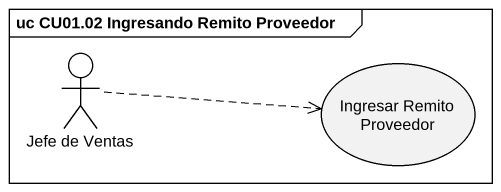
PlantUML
@startuml
mainframe uc CU01.02 Ingresando Remito Proveedor
actor "Jefe de Ventas" as Jefe_de_Ventas
usecase "Ingresar Remito Proveedor" as Ingresar_Remito_Proveedor
Jefe_de_Ventas .right.> Ingresar_Remito_Proveedor
@enduml
